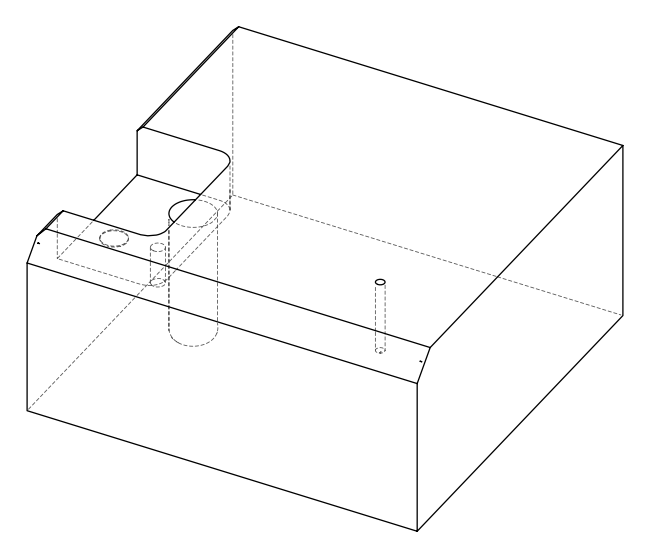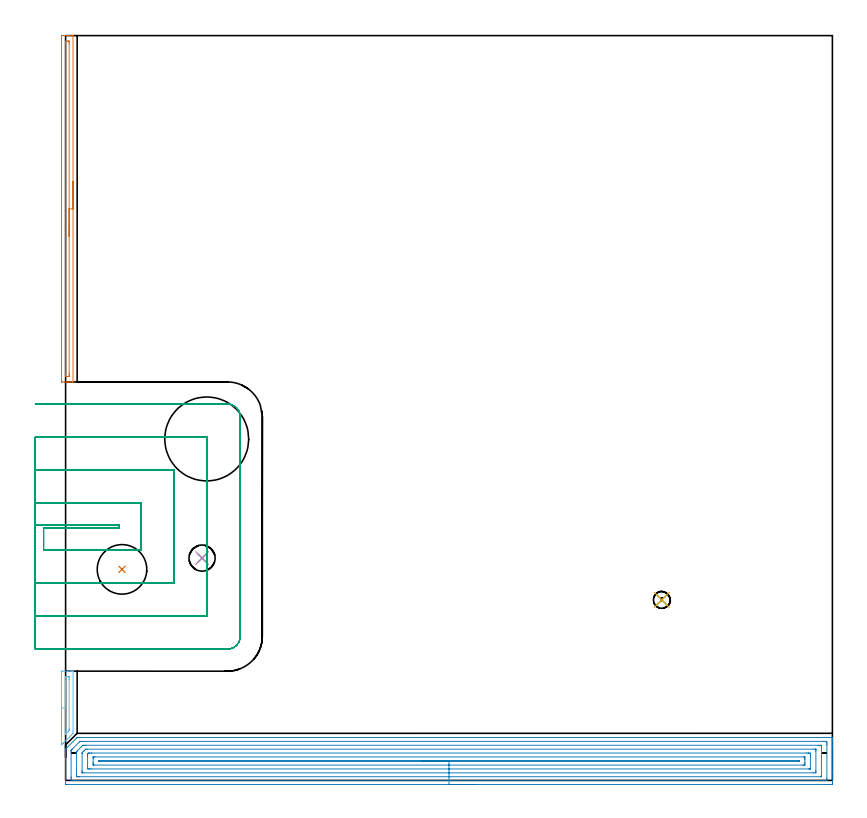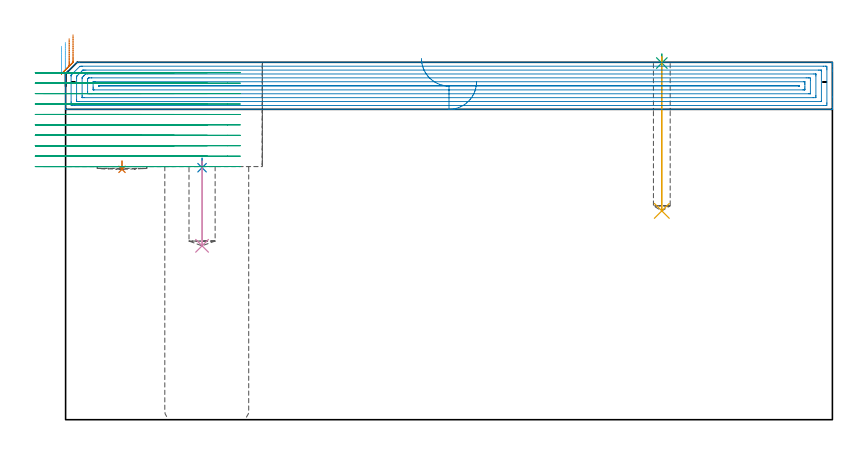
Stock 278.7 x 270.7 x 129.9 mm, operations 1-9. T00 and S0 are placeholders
(PLAN: 10 operations, 6 tool changes, 44.5 min)
(1 INDEXABLE_INSERT_DRILL_BLIND_HOLE_FROM_SOLID | STEP1POCKET | NXT0302_007 | 0.02 min | 9835 mm3)
(2 SPOT_DRILL | STEP1POCKET_1 | NXT0321_9005460120000 | 0.04 min | 4170 mm3)
(3 SPOT_DRILL_1 | STEP1POCKET_2 | NXT0321_9005460120000 | 0.03 min | 0 mm3)
(4 DRILL_BLIND_HOLE_INTO_CENTER | STEP1POCKET_1 | NXT0301_066 | 0.13 min | 2001 mm3)
(5 DRILL_BLIND_HOLE_INTO_CENTER_1 | STEP1POCKET_2 | UGT0301_183 | 0.23 min | 1534 mm3)
(6 AREA_MILL | FG_CHAMFER_SURFACE | UGT0205_001 | 0.56 min | 287 mm3)
(7 AREA_MILL_1 | FG_CHAMFER_SURFACE_1 | UGT0205_001 | 2.18 min | 1137 mm3)
(8 AREA_MILL_2 | FG_CHAMFER_SURFACE_2 | UGT0205_001 | 15.76 min | 40697 mm3)
(9 MILL_SLOT | SLOT_PARTIAL_RECTANGULAR | NXT0201_012 | Follow Part, ap 4, ae 75% | 21.39 min | 268291 mm3)
(10 MILL_THROUGH_HOLE_FROM_SOLID_MATERIAL | STEP1HOLE | NXT0201_007 | Circular | 4.14 min | 66924 mm3)
(TOOL NXT0302_007 | Index. Insert Drill 18mm [880-D1800L25-05] | D18 PA176 FL90 Z2)
(TOOL NXT0321_9005460120000 | NC Spot Drill, 142deg, 12mm, Carbide, Uncoated | D12 PA142 FL30 Z2)
(TOOL NXT0301_066 | Carbide Drill 9.5mm [860.1-0950-029A1-MM 2214] | D9.5 PA140 FL47 Z2)
(TOOL UGT0301_183 | Twist Drill 6.1 mm | D6.1 PA118 FL61 Z2)
(TOOL UGT0205_001 | Chamfer Mill 20 x 3 x 45 deg. | D20 FL50 Z2)
(TOOL NXT0201_012 | ENDMILL 16mm [2P460-1600-NA 1630] | D16 FL38 Z6)
(TOOL NXT0201_007 | ENDMILL 25mm [R216.25-25050GCK54P 1620] | D25 R3 FL54 Z5)
(OP 1 INDEXABLE_INSERT_DRILL_BLIND_HOLE_FROM_SOLID)
G17 G21 G94 G90
T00 M6
G54
G17 G0 G90 X20.5 Y76.7 S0 M3
G43 Z139.9 H1
G94 G81 G98 Z91. F250. R94.
G80
M5
M2
(OP 2 SPOT_DRILL)
G17 G21 G94 G90
T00 M6
G54
G17 G0 G90 X49.6 Y80.8 S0 M3
G43 Z139.9 H0
G94 G81 G98 Z91.591 F250. R95.
G80
M5
M2
(OP 3 SPOT_DRILL_1)
G17 G21 G94 G90
T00 M6
G54
G17 G0 G90 X216.7 Y65.6 S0 M3
G43 Z139.9 H0
G94 G81 G98 Z129.637 F250. R132.9
G80
M5
M2
(OP 4 DRILL_BLIND_HOLE_INTO_CENTER)
G17 G21 G94 G90
T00 M6
G54
G17 G0 G90 X49.6 Y80.8 S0 M3
G43 Z139.9 H1
G94 G81 G98 Z63.2 F250. R94.
G80
M5
M2
(OP 5 DRILL_BLIND_HOLE_INTO_CENTER_1)
G17 G21 G94 G90
T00 M6
G54
G17 G0 G90 X216.7 Y65.6 S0 M3
G43 Z139.9 H0
G94 G81 G98 Z75.9 F250. R131.9
G80
M5
M2
(OP 6 AREA_MILL)
G17 G21 G94 G90
T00 M6
G54
G17 G0 G90 X-1.5 Y16.3 S1061 M3
G43 Z139.9 H0
Z135.7
G94 G1 Y16.338 Z134.829 F250.
Y16.452 Z133.964
Y16.641 Z133.112
Y16.903 Z132.28
Y17.237 Z131.474
Y17.64 Z130.7
Y18.109 Z129.964
Y18.64 Z129.272
Y19.229 Z128.629
Y19.872 Z128.04
Y20.564 Z127.509
Y21.3 Z127.04
Y22.074 Z126.637
Y22.88 Z126.303
Y23.712 Z126.041
Y24.564 Z125.852
Y25.428 Z125.738
Y26.3 Z125.7
Y39.166
X-1.498 Y39.433 Z125.702
X-1.491 Y39.698 Z125.706
X-1.326 Y39.7 Z125.872
X-1.149 Z126.049
X0.6 Z127.796
X0.955 Z128.153
X1.994 Z129.193
X2.349 Z129.547
X2.558 Z129.756
X2.63 Y39.698 Z129.823
X2.697 Y39.69 Z129.889
X2.7 Y39.61 Z129.9
Y17.87
X2.695 Y17.098 Z129.891
X2.585 Y16.983 Z129.782
X2.14 Y16.539 Z129.339
X1.253 Y15.652 Z128.452
X0.365 Y14.765 Z127.564
X-0.649 Y13.75 Z126.55
X-0.857 Y13.541 Z126.34
X-0.965 Y13.434 Z126.233
X-1.411 Y12.99 Z125.789
X-1.493 Y12.919 Z125.705
X-1.5 Y12.99 Z125.7
Y26.3
X-0.086 Z127.114
X-0.085 Y37.392 Z127.115
X-0.084 Y37.566 Z127.116
X-0.081 Y37.652 Z127.119
X-0.079 Y37.686 Z127.121
X-0.007 Y37.69 Z127.193
X0.298 Y37.698 Z127.498
X0.6 Y37.699 Z127.8
X1.174 Y37.696 Z128.374
X1.25 Y37.69 Z128.45
X1.279 Y37.679 Z128.479
X1.282 Y37.587 Z128.482
X1.284 Y37.392 Z128.484
X1.286 Y36.696 Z128.486
Y36.504
X1.285 Y18.758 Z128.485
X1.284 Y18.41 Z128.484
X1.281 Y18.236 Z128.481
X1.279 Y18.153 Z128.479
X1.243 Y18.105 Z128.443
X1.018 Y17.87 Z128.218
X0.133 Y16.983 Z127.333
X-0.06 Y16.793 Z127.14
X-0.075 Y16.781 Z127.125
X-0.078 Y16.782 Z127.122
X-0.081 Y16.787 Z127.119
X-0.084 Y16.983 Z127.116
X-0.085 Y17.309 Z127.115
X-0.086 Y17.679 Z127.114
Y26.3
Y27.172 Z127.152
Y28.037 Z127.266
Y28.888 Z127.455
Y29.72 Z127.717
Y30.526 Z128.051
Y31.3 Z128.454
Y32.036 Z128.923
Y32.728 Z129.454
Y33.371 Z130.043
Y33.96 Z130.686
Y34.492 Z131.378
Y34.96 Z132.114
Y35.363 Z132.888
Y35.697 Z133.694
Y35.959 Z134.526
Y36.148 Z135.378
Y36.262 Z136.243
Y36.3 Z137.114
G0 Z139.9
M5
M2
(OP 7 AREA_MILL_1)
G17 G21 G94 G90
T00 M6
G54
G17 G0 G90 X2.7 Y217.75 S1061 M3
G43 Z139.9 H0
G94 G1 Y217.712 Z139.028 F250.
Y217.598 Z138.164
Y217.409 Z137.312
Y217.147 Z136.48
Y216.813 Z135.674
Y216.41 Z134.9
Y215.942 Z134.164
Y215.41 Z133.472
Y214.821 Z132.829
Y214.178 Z132.24
Y213.486 Z131.708
Y212.75 Z131.24
Y211.976 Z130.837
Y211.17 Z130.503
Y210.338 Z130.241
Y209.486 Z130.052
Y208.622 Z129.938
Y207.75 Z129.9
Y144.939
X2.697 Y144.81 Z129.889
X2.592 Y144.802 Z129.785
X2.481 Y144.8 Z129.68
X1.804 Z129.003
X1.145 Z128.344
X0.6 Z127.796
X0.328 Z127.524
X-0.274 Z126.922
X-0.547 Z126.651
X-1.149 Y144.801 Z126.046
X-1.368 Y144.804 Z125.827
X-1.491 Y144.81 Z125.703
X-1.496 Y145.03 Z125.701
X-1.499 Y145.384
Y270.116
X-1.496 Y270.47
X-1.491 Y270.69 Z125.703
X-1.149 Y270.7 Z126.046
X-0.547 Z126.651
X-0.274 Z126.922
X0.328 Z127.524
X0.6 Z127.796
X1.145 Z128.344
X2.481 Z129.68
X2.592 Y270.698 Z129.785
X2.698 Y270.69 Z129.889
X2.7 Y270.561 Z129.9
Y207.75
X1.286 Z128.486
Y148.057
X1.285 Y147.359 Z128.485
X1.283 Y147.166 Z128.483
X1.279 Y146.826 Z128.479
X0.951 Y146.808 Z128.151
X0.6 Y146.803 Z127.8
X0.084 Y146.801 Z127.284
X-0.039 Y146.803 Z127.161
X-0.061 Y146.806 Z127.139
X-0.079 Y146.81 Z127.121
X-0.08 Y146.836 Z127.12
X-0.084 Y146.972 Z127.116
X-0.085 Y147.166 Z127.115
X-0.086 Y147.865 Z127.114
Y267.443
X-0.085 Y268.141 Z127.115
X-0.083 Y268.334 Z127.117
X-0.079 Y268.674 Z127.121
X0.249 Y268.692 Z127.449
X0.6 Y268.697 Z127.8
X1.116 Y268.699 Z128.316
X1.239 Y268.697 Z128.439
X1.261 Y268.694 Z128.461
X1.279 Y268.69 Z128.479
X1.28 Y268.664 Z128.48
X1.284 Y268.528 Z128.484
X1.285 Y268.334 Z128.485
X1.286 Y267.635 Z128.486
Y207.75
Y206.878 Z128.524
Y206.014 Z128.638
Y205.162 Z128.827
Y204.33 Z129.089
Y203.524 Z129.423
Y202.75 Z129.826
Y202.014 Z130.294
Y201.322 Z130.825
Y200.679 Z131.415
Y200.09 Z132.058
Y199.558 Z132.75
Y199.09 Z133.486
Y198.687 Z134.26
Y198.353 Z135.066
Y198.091 Z135.898
Y197.902 Z136.749
Y197.788 Z137.614
Y197.75 Z138.486
G0 Z139.9
M5
M2
(OP 8 AREA_MILL_2)
G17 G21 G94 G90
T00 M6
G54
G17 G0 G90 X149.35 Y-1.5 S1061 M3
G43 Z139.9 H0
Z122.8
G94 G1 X149.312 Z121.928 F250.
X149.198 Z121.063
X149.009 Z120.212
X148.747 Z119.38
X148.413 Z118.574
X148.01 Z117.8
X147.542 Z117.064
X147.01 Z116.372
X146.421 Z115.729
X145.778 Z115.14
X145.086 Z114.608
X144.35 Z114.14
X143.576 Z113.737
X142.77 Z113.403
X141.938 Z113.141
X141.086 Z112.952
X140.222 Z112.838
X139.35 Z112.8
X0.603
X0.262 Y-1.497 Z112.802
X0.01 Y-1.492 Z112.806
X0. Y-1.236 Z113.061
Y7.939 Z122.233
Y8.515 Z122.812
Y8.827 Z123.124
Y9.404 Z123.7
Y9.716 Z124.011
Y10.34 Z124.64
Y11.049 Z125.348
Y11.182 Z125.481
X0.01 Y11.408 Z125.704
X0.093 Y11.493 Z125.791
X0.157 Y11.558 Z125.855
X4.091 Y15.492 Z129.79
X4.172 Y15.57 Z129.87
X4.198 Y15.593 Z129.893
X5.064 Y15.6 Z129.9
X278.543
X278.69 Y15.597 Z129.888
X278.694 Y15.564 Z129.855
X278.7 Y15.212 Z129.511
Y14.783 Z129.083
Y14.159 Z128.454
Y12.958 Z127.255
Y12.382 Z126.676
Y3.051 Z117.348
Y-0.948 Z113.349
X278.698 Y-1.238 Z113.059
X278.69 Y-1.492 Z112.806
X278.436 Y-1.499 Z112.799
X139.35 Y-1.5 Z112.8
Y-0.086 Z114.214
X3.306
X2.413 Y-0.085 Z114.215
X2.387 Y-0.084 Z114.216
X2.01 Y-0.059 Z114.241
X2.002 Y0.324 Z114.624
X2.001 Y0.829 Z115.129
X2. Y1.215 Z115.515
Y10.605 Z124.905
X2.002 Y10.797 Z125.097
X2.005 Y10.894 Z125.194
X2.01 Y10.94 Z125.24
X2.026 Y10.964 Z125.264
X2.387 Y11.337 Z125.637
X5.064 Y14.014 Z128.314
X5.139 Y14.085 Z128.385
X5.221 Y14.159 Z128.459
X5.931 Y14.185 Z128.485
X5.956
X275.394 Y14.186 Z128.486
X276.287 Y14.185 Z128.485
X276.313 Y14.184 Z128.484
X276.69 Y14.159 Z128.459
X276.697 Y13.776 Z128.076
X276.699 Y13.27 Z127.57
X276.7 Y12.885 Z127.185
X276.699 Y0.829 Z115.129
X276.698 Y0.446 Z114.746
X276.69 Y-0.059 Z114.241
X276.338 Y-0.084 Z114.216
X276.313 Y-0.085 Z114.215
X275.447 Y-0.086 Z114.214
X139.35
Y1.328 Z115.628
X5.064 Y1.329 Z115.629
X4.562
X4.172 Y1.333 Z115.633
X4.044 Y1.335 Z115.635
X4.01 Y1.346 Z115.646
X4.005 Y1.433 Z115.733
X4.002 Y1.547 Z115.847
X4. Y1.718 Z116.018
Y1.889 Z116.189
Y9.887 Z124.187
X4.005 Y10.246 Z124.546
X4.01 Y10.425 Z124.725
X4.022 Y10.511 Z124.811
X4.106 Y10.605 Z124.905
X4.138 Y10.638 Z124.938
X5.956 Y12.457 Z126.757
X6.234 Y12.726 Z127.026
X6.275 Y12.764 Z127.064
X6.333 Y12.767 Z127.067
X6.459 Y12.77 Z127.07
X6.849 Y12.771 Z127.071
X7.35 Y12.772 Z127.072
X273.636 Y12.771 Z127.071
X274.138
X274.528 Y12.767 Z127.067
X274.656 Y12.765 Z127.065
X274.69 Y12.754 Z127.054
X274.695 Y12.667 Z126.967
X274.698 Y12.553 Z126.853
X274.7 Y12.382 Z126.682
Y12.211 Z126.511
X274.699 Y1.548 Z115.848
X274.693 Y1.376 Z115.676
X274.689 Y1.334 Z115.634
X274.674 Y1.332 Z115.632
X274.626 Y1.33 Z115.63
X274.528 Y1.329 Z115.629
X139.35 Y1.328 Z115.628
Y2.743 Z117.043
X6.712
X6.067 Y2.745 Z117.045
X6.031 Y2.747 Z117.047
X6.016 Y2.749 Z117.049
X6.01 Y2.761 Z117.061
X6.006 Y2.858 Z117.158
X6.002 Y3.056 Z117.356
X6. Y3.452 Z117.752
X6.001 Y9.716 Z124.016
X6.006 Y9.927 Z124.227
X6.01 Y10.031 Z124.331
X6.067 Y10.106 Z124.406
X6.259 Y10.304 Z124.604
X6.554 Y10.605 Z124.905
X6.701 Y10.752 Z125.052
X6.849 Y10.9 Z125.2
X7.147 Y11.196 Z125.496
X7.235 Y11.28 Z125.58
X7.29 Y11.33 Z125.63
X7.32 Y11.35 Z125.65
X7.878 Y11.357 Z125.657
X271.988
X272.633 Y11.355 Z125.655
X272.669 Y11.353 Z125.653
X272.684 Y11.351 Z125.651
X272.69 Y11.339 Z125.639
X272.694 Y11.242 Z125.542
X272.698 Y11.044 Z125.344
X272.7 Y10.648 Z124.948
Y3.495 Z117.795
X272.697 Y3.073 Z117.373
X272.693 Y2.862 Z117.162
X272.69 Y2.762 Z117.062
X272.601 Y2.749 Z117.049
X271.851 Y2.744 Z117.044
X271.715 Y2.743 Z117.043
X139.35
Y4.157 Z118.457
X9.525
X8.86 Y4.158 Z118.458
X8.633 Y4.16 Z118.46
X8.406 Y4.164 Z118.464
X8.01 Y4.18 Z118.48
X8.007 Y4.384 Z118.684
X8.001 Y5.014 Z119.314
Y8.827 Z123.127
X8.004 Y9.454 Z123.754
X8.01 Y9.585 Z123.885
X8.126 Y9.716 Z124.016
X8.294 Y9.885 Z124.185
X8.341 Y9.931 Z124.231
X8.412 Y9.936 Z124.236
X8.633 Y9.939 Z124.239
X9.298 Y9.943 Z124.243
X9.525
X269.175
X269.84 Y9.942 Z124.242
X270.067 Y9.94 Z124.24
X270.294 Y9.936 Z124.236
X270.69 Y9.919 Z124.219
X270.693 Y9.716 Z124.016
X270.699 Y9.086 Z123.386
Y4.226 Z118.526
X270.698 Y4.187 Z118.487
X270.694 Y4.168 Z118.468
X270.692 Y4.164 Z118.464
X270.674 Y4.162 Z118.462
X270.523 Y4.159 Z118.459
X270.295 Y4.157 Z118.457
X270.067
X139.35
Y5.571 Z119.871
X10.418 Y5.572 Z119.872
X10.116 Y5.573 Z119.873
X10.045 Y5.576 Z119.876
X10.016 Y5.578 Z119.878
X10.01 Y5.592 Z119.892
X10.003 Y5.685 Z119.985
X10.001 Y6.161 Z120.461
X10. Y6.577 Z120.877
X10.001 Y7.939 Z122.239
X10.003 Y8.351 Z122.651
X10.01 Y8.492 Z122.792
X10.019 Y8.522 Z122.822
X10.048 Y8.524 Z122.824
X10.121 Y8.526 Z122.826
X10.418 Y8.528 Z122.828
X10.717 Y8.529 Z122.829
X268.282 Y8.528 Z122.828
X268.584 Y8.527 Z122.827
X268.655 Y8.524 Z122.824
X268.684 Y8.522 Z122.822
X268.69 Y8.508 Z122.808
X268.697 Y8.415 Z122.715
X268.699 Y7.939 Z122.239
X268.7 Y7.523 Z121.823
Y6.634 Z120.934
X268.699 Y6.161 Z120.461
X268.697 Y5.749 Z120.049
X268.69 Y5.608 Z119.908
X268.681 Y5.577 Z119.877
X268.652 Y5.576 Z119.876
X268.579 Y5.574 Z119.874
X268.282 Y5.572 Z119.872
X267.983 Y5.571 Z119.871
X139.35
Y6.985 Z121.285
X12.202 Y6.986 Z121.286
X12.137 Y6.988 Z121.288
X12.017 Y6.992 Z121.292
X12.01 Y7.05 Z121.35
X12.008 Y7.099 Z121.399
X12.009 Y7.106 Z121.406
X12.03 Y7.11 Z121.41
X12.072 Y7.113 Z121.413
X12.138 Y7.114 Z121.414
X12.202 Y7.115 Z121.415
X266.498 Y7.114 Z121.414
X266.563 Y7.112 Z121.412
X266.683 Y7.108 Z121.408
X266.69 Y7.05 Z121.35
X266.692 Y7.001 Z121.301
X266.691 Y6.994 Z121.294
X266.67 Y6.99 Z121.29
X266.628 Y6.987 Z121.287
X266.562 Y6.986 Z121.286
X266.498 Y6.985 Z121.285
X139.35
X138.478 Z121.323
X137.614 Z121.437
X136.762 Z121.626
X135.93 Z121.888
X135.124 Z122.222
X134.35 Z122.625
X133.614 Z123.094
X132.922 Z123.625
X132.279 Z124.214
X131.69 Z124.857
X131.158 Z125.55
X130.69 Z126.285
X130.287 Z127.059
X129.953 Z127.865
X129.691 Z128.697
X129.502 Z129.549
X129.388 Z130.414
X129.35 Z131.285
G0 Z139.9
M5
M2
(OP 9 MILL_SLOT)
G17 G21 G94 G90
T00 M6
G54
G17 G0 G90 X-11. Y92.8 S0 M3
G43 Z139.9 H1
Z126.11
G94 G1 X-8. F250.
X19.5 F500.
Y91.7
X-8.
Y83.7
X27.5
Y100.8
X-8.
X-11. F250.
Y71.7
X-8.
X39.5 F500.
Y112.8
X-8.
X-11. F250.
Y59.7
X-8.
X51.5 F500.
Y124.8
X-8.
X-11. F250.
Y47.7
X-8.
X58.8 F500.
G3 X63.5 Y52.4 R4.7
G1 Y132.1
G3 X58.8 Y136.8 R4.7
G1 X-8.
X-11. F250.
G0 Y92.8 Z122.32
G1 X-8.
X19.5 F500.
Y91.7
X-8.
Y83.7
X27.5
Y100.8
X-8.
X-11. F250.
Y71.7
X-8.
X39.5 F500.
Y112.8
X-8.
X-11. F250.
Y59.7
X-8.
X51.5 F500.
Y124.8
X-8.
X-11. F250.
Y47.7
X-8.
X58.8 F500.
G3 X63.5 Y52.4 R4.7
G1 Y132.1
G3 X58.8 Y136.8 R4.7
G1 X-8.
X-11. F250.
G0 Y92.8 Z118.53
G1 X-8.
X19.5 F500.
Y91.7
X-8.
Y83.7
X27.5
Y100.8
X-8.
X-11. F250.
Y71.7
X-8.
X39.5 F500.
Y112.8
X-8.
X-11. F250.
Y59.7
X-8.
X51.5 F500.
Y124.8
X-8.
X-11. F250.
Y47.7
X-8.
X58.8 F500.
G3 X63.5 Y52.4 R4.7
G1 Y132.1
G3 X58.8 Y136.8 R4.7
G1 X-8.
X-11. F250.
G0 Y92.8 Z114.74
G1 X-8.
X19.5 F500.
Y91.7
X-8.
Y83.7
X27.5
Y100.8
X-8.
X-11. F250.
Y71.7
X-8.
X39.5 F500.
Y112.8
X-8.
X-11. F250.
Y59.7
X-8.
X51.5 F500.
Y124.8
X-8.
X-11. F250.
Y47.7
X-8.
X58.8 F500.
G3 X63.5 Y52.4 R4.7
G1 Y132.1
G3 X58.8 Y136.8 R4.7
G1 X-8.
X-11. F250.
G0 Y92.8 Z110.95
G1 X-8.
X19.5 F500.
Y91.7
X-8.
Y83.7
X27.5
Y100.8
X-8.
X-11. F250.
Y71.7
X-8.
X39.5 F500.
Y112.8
X-8.
X-11. F250.
Y59.7
X-8.
X51.5 F500.
Y124.8
X-8.
X-11. F250.
Y47.7
X-8.
X58.8 F500.
G3 X63.5 Y52.4 R4.7
G1 Y132.1
G3 X58.8 Y136.8 R4.7
G1 X-8.
X-11. F250.
G0 Y92.8 Z107.16
G1 X-8.
X19.5 F500.
Y91.7
X-8.
Y83.7
X27.5
Y100.8
X-8.
X-11. F250.
Y71.7
X-8.
X39.5 F500.
Y112.8
X-8.
X-11. F250.
Y59.7
X-8.
X51.5 F500.
Y124.8
X-8.
X-11. F250.
Y47.7
X-8.
X58.8 F500.
G3 X63.5 Y52.4 R4.7
G1 Y132.1
G3 X58.8 Y136.8 R4.7
G1 X-8.
X-11. F250.
G0 Y92.8 Z103.37
G1 X-8.
X19.5 F500.
Y91.7
X-8.
Y83.7
X27.5
Y100.8
X-8.
X-11. F250.
Y71.7
X-8.
X39.5 F500.
Y112.8
X-8.
X-11. F250.
Y59.7
X-8.
X51.5 F500.
Y124.8
X-8.
X-11. F250.
Y47.7
X-8.
X58.8 F500.
G3 X63.5 Y52.4 R4.7
G1 Y132.1
G3 X58.8 Y136.8 R4.7
G1 X-8.
X-11. F250.
G0 Y92.8 Z99.58
G1 X-8.
X19.5 F500.
Y91.7
X-8.
Y83.7
X27.5
Y100.8
X-8.
X-11. F250.
Y71.7
X-8.
X39.5 F500.
Y112.8
X-8.
X-11. F250.
Y59.7
X-8.
X51.5 F500.
Y124.8
X-8.
X-11. F250.
Y47.7
X-8.
X58.8 F500.
G3 X63.5 Y52.4 R4.7
G1 Y132.1
G3 X58.8 Y136.8 R4.7
G1 X-8.
X-11. F250.
G0 Y92.8 Z95.79
G1 X-8.
X19.5 F500.
Y91.7
X-8.
Y83.7
X27.5
Y100.8
X-8.
X-11. F250.
Y71.7
X-8.
X39.5 F500.
Y112.8
X-8.
X-11. F250.
Y59.7
X-8.
X51.5 F500.
Y124.8
X-8.
X-11. F250.
Y47.7
X-8.
X58.8 F500.
G3 X63.5 Y52.4 R4.7
G1 Y132.1
G3 X58.8 Y136.8 R4.7
G1 X-8.
X-11. F250.
G0 Y92.8 Z92.
G1 X-8.
X19.5 F500.
Y91.7
X-8.
Y83.7
X27.5
Y100.8
X-8.
X-11. F250.
Y71.7
X-8.
X39.5 F500.
Y112.8
X-8.
X-11. F250.
Y59.7
X-8.
X51.5 F500.
Y124.8
X-8.
X-11. F250.
Y47.7
X-8.
X58.8 F500.
G3 X63.5 Y52.4 R4.7
G1 Y132.1
G3 X58.8 Y136.8 R4.7
G1 X-8.
X-11. F250.
G0 Z139.9
M5
M2
